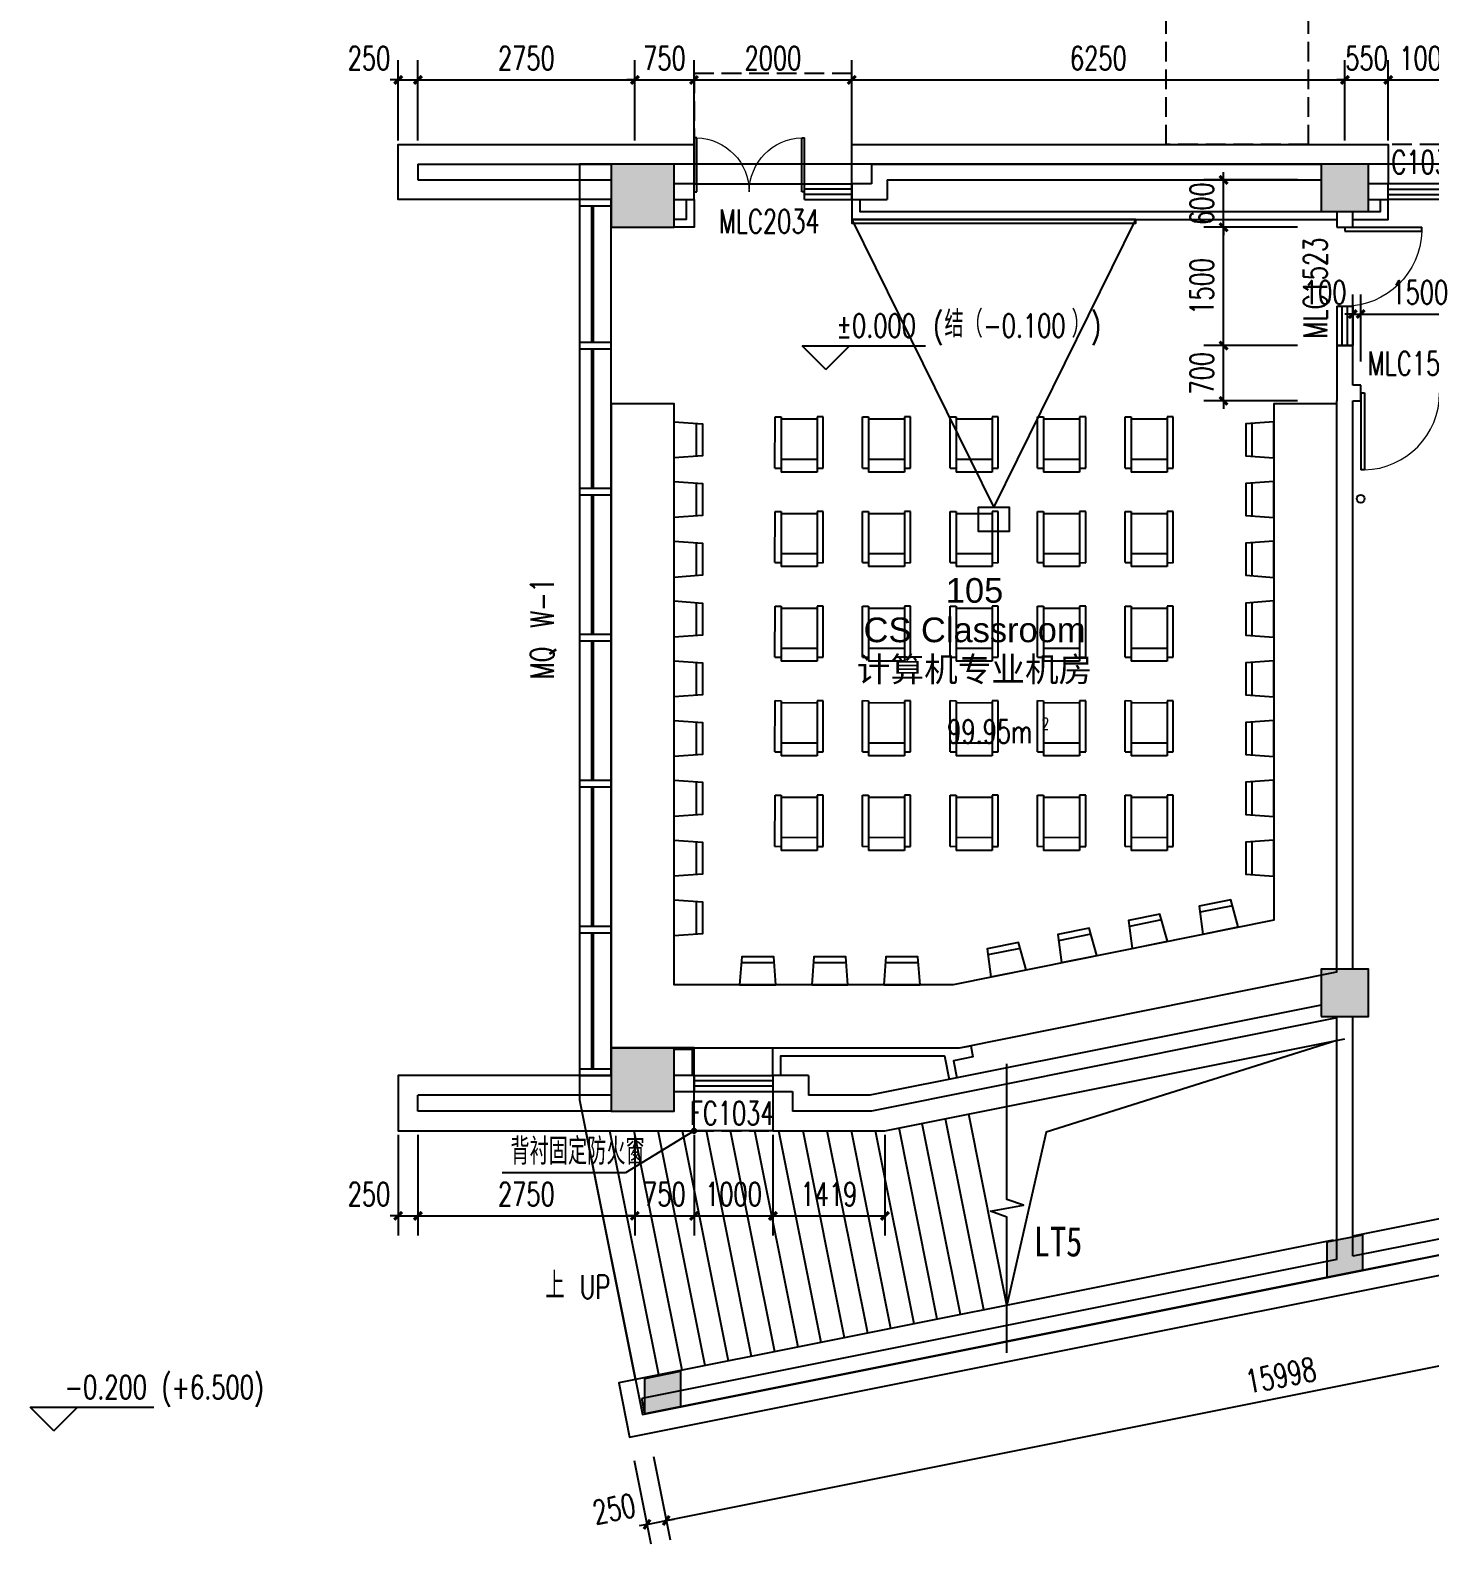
# Model space of a CAD drawing. Header units: inches. Extents: x -97096 to 280004, y -37912 to 97116.
# Drawn here: x -48164 to -30424, y -11482 to 7696 of the extents above; entities that cross this region are included whole.
import ezdxf
from ezdxf.enums import TextEntityAlignment as Align

# ---------------------------------------------------------------- set-up
doc = ezdxf.new("R2010")
doc.units = ezdxf.units.IN
doc.header["$LTSCALE"] = 1000
doc.header["$MEASUREMENT"] = 0
doc.linetypes.add('DASH', pattern=[0.35, 0.25, -0.1])
for name, color, linetype in [('3T_BAR', 7, 'Continuous'), ('A-DETL-NOTE', 1, 'Continuous'), ('an-furniture', 253, 'Continuous'), ('COLUMN', 2, 'Continuous'), ('CURTWALL', 4, 'Continuous'), ('DIM_ELEV', 3, 'Continuous'), ('DIM_LEAD', 3, 'Continuous'), ('DIM_SYMB', 3, 'Continuous'), ('DOOR_FIRE', 4, 'Continuous'), ('DOOR_FIRE_TEXT', 7, 'Continuous'), ('PUB_DIM', 3, 'Continuous'), ('PUB_HATCH', 253, 'Continuous'), ('PUB_TEXT', 7, 'Continuous'), ('S-XP-LG', 32, 'Continuous'), ('SEE', 5, 'Continuous'), ('SLAB', 60, 'Continuous'), ('SPACE', 7, 'Continuous'), ('STAIR', 3, 'Continuous'), ('SURFACE', 6, 'Continuous'), ('SURFACE-INT', 62, 'Continuous'), ('WALL', 2, 'Continuous'), ('WINDOW', 4, 'Continuous'), ('WINDOW_TEXT', 7, 'Continuous')]:
    doc.layers.add(name, color=color, linetype=linetype)
doc.styles.add('510p-01$0$Arial_2', font='arial.ttf', dxfattribs={"height": 6.392964})
doc.styles.add('_TCH_DIM', font='SIMPLEX', dxfattribs={"bigfont": 'GBCBIG'})
doc.styles.add('_TCH_DIM_T3', font='SIMPLEX', dxfattribs={"width": 0.705882, "bigfont": 'GBCBIG'})
doc.styles.add('_TCH_SPACE', font='SIMPLEX', dxfattribs={"bigfont": 'GBCBIG'})
doc.styles.add('_TCH_WINDOW', font='SIMPLEX', dxfattribs={"bigfont": 'GBCBIG'})
doc.styles.add('DIMHT', font='', dxfattribs={"width": 0.8})
doc.styles.get('DIMHT').set_extended_font_data('SimHei')
doc.dimstyles.new('_TCH_ARCH&&100', dxfattribs={"dimtxt": 297.5, "dimasz": 100, "dimexe": 250, "dimexo": 300, "dimgap": 126.25, "dimtad": 1, "dimdec": 0, "dimzin": 0, "dimdsep": 46, "dimtxsty": '_TCH_DIM_T3', "dimblk": 'ARCHTICK', "dimcen": 0.09, "dimclrt": 7, "dimazin": 2, "dimtfac": 1, "dimtdec": 0, "dimtix": 1, "dimtmove": 2, "dimatfit": 3, "dimfxl": 1, "dimtolj": 1, "dimtzin": 0, "dimarcsym": 0})

# ---------------------------------------------------------------- blocks, each defined once
blk = doc.blocks.new('510p-01$0$material tag')
blk = doc.blocks.new('A$C057A79BB')
at = {"layer": 'an-furniture'}
for p, q in [((-229, 664), (184, 859)), ((482, 228), (184, 859)), ((275, 846), (206, 813)), ((275, 846), (551, 260)), ((-208, 618), (-277, 586)), ((-277, 586), (0, 0)), ((69, 33), (-229, 664)), ((255, 710), (-159, 515)), ((472, 251), (58, 55)), ((551, 260), (482, 228)), ((0, 0), (69, 33))]:
    blk.add_line(p, q, dxfattribs=at)
blk = doc.blocks.new('A$C61651045')
at = {"layer": 'an-furniture'}
for points in [[(229, 0), (-229, 0), (-203, -356), (203, -356), (229, 0)], [(-209, -279), (209, -279)]]:
    blk.add_lwpolyline(points, dxfattribs=at)
blk = doc.blocks.new('_ArchTick')
at = {"color": 0, "linetype": 'ByBlock', "const_width": 0.4}
blk.add_lwpolyline([(-0.5, -0.5), (0.5, 0.5)], dxfattribs=at)
blk = doc.blocks.new('*D232')
at = {"layer": 'Defpoints', "color": 0, "transparency": 16777216}
for p in [(-33038, 5800), (-31800, 5800), (-31800, 5200)]:
    blk.add_point(p, dxfattribs=at)
at = {"layer": 'PUB_DIM', "color": 0, "lineweight": -2, "transparency": 16777216}
for p, q in [((-32100, 5800), (-33288, 5800)), ((-33038, 5800), (-33038, 5900)), ((-33038, 5200), (-33038, 5800)), ((-32100, 5200), (-33288, 5200)), ((-33038, 5200), (-33038, 5100))]:
    blk.add_line(p, q, dxfattribs=at)
at = {"layer": 'PUB_DIM', "color": 0, "lineweight": -2, "transparency": 16777216, "xscale": 100, "yscale": 100, "zscale": 100}
for p, rotation in [((-33038, 5800), 270), ((-33038, 5200), 90)]:
    blk.add_blockref('_ArchTick', p, dxfattribs=dict(at, rotation=rotation))
at = {"layer": 'PUB_DIM', "color": 7, "transparency": 16777216, "insert": (-33313, 5500), "char_height": 297.5, "attachment_point": 5, "rotation": 90, "style": '_TCH_DIM_T3'}
blk.add_mtext('\\A1;600', dxfattribs=at)
blk = doc.blocks.new('*D233')
at = {"layer": 'Defpoints', "color": 0, "transparency": 16777216}
for p in [(-33038, 5200), (-31800, 5200), (-31800, 3700)]:
    blk.add_point(p, dxfattribs=at)
at = {"layer": 'PUB_DIM', "color": 0, "lineweight": -2, "transparency": 16777216}
for p, q in [((-32100, 5200), (-33288, 5200)), ((-33038, 3700), (-33038, 5200)), ((-32100, 3700), (-33288, 3700))]:
    blk.add_line(p, q, dxfattribs=at)
at = {"layer": 'PUB_DIM', "color": 0, "lineweight": -2, "transparency": 16777216, "xscale": 100, "yscale": 100, "zscale": 100}
for p, rotation in [((-33038, 5200), 90), ((-33038, 3700), 270)]:
    blk.add_blockref('_ArchTick', p, dxfattribs=dict(at, rotation=rotation))
at = {"layer": 'PUB_DIM', "color": 7, "transparency": 16777216, "insert": (-33313, 4450), "char_height": 297.5, "attachment_point": 5, "rotation": 90, "style": '_TCH_DIM_T3'}
blk.add_mtext('\\A1;1500', dxfattribs=at)
blk = doc.blocks.new('*D234')
at = {"layer": 'Defpoints', "color": 0, "transparency": 16777216}
for p in [(-33038, 3700), (-31800, 3700), (-31800, 3000)]:
    blk.add_point(p, dxfattribs=at)
at = {"layer": 'PUB_DIM', "color": 0, "lineweight": -2, "transparency": 16777216}
for p, q in [((-32100, 3700), (-33288, 3700)), ((-33038, 3700), (-33038, 3800)), ((-33038, 3000), (-33038, 3700)), ((-32100, 3000), (-33288, 3000)), ((-33038, 3000), (-33038, 2900))]:
    blk.add_line(p, q, dxfattribs=at)
at = {"layer": 'PUB_DIM', "color": 0, "lineweight": -2, "transparency": 16777216, "xscale": 100, "yscale": 100, "zscale": 100}
for p, rotation in [((-33038, 3700), 270), ((-33038, 3000), 90)]:
    blk.add_blockref('_ArchTick', p, dxfattribs=dict(at, rotation=rotation))
at = {"layer": 'PUB_DIM', "color": 7, "transparency": 16777216, "insert": (-33313, 3350), "char_height": 297.5, "attachment_point": 5, "rotation": 90, "style": '_TCH_DIM_T3'}
blk.add_mtext('\\A1;700', dxfattribs=at)
blk = doc.blocks.new('*D246')
at = {"layer": 'Defpoints', "color": 0, "transparency": 16777216}
for p in [(-29800, 4100), (-31300, 3200), (-29800, 3200)]:
    blk.add_point(p, dxfattribs=at)
at = {"layer": 'PUB_DIM', "color": 0, "lineweight": -2, "transparency": 16777216}
for p, q in [((-31300, 3500), (-31300, 4350)), ((-29800, 3500), (-29800, 4350)), ((-31300, 4100), (-29800, 4100))]:
    blk.add_line(p, q, dxfattribs=at)
at = {"layer": 'PUB_DIM', "color": 0, "lineweight": -2, "transparency": 16777216, "xscale": 100, "yscale": 100, "zscale": 100, "rotation": 180}
blk.add_blockref('_ArchTick', (-31300, 4100), dxfattribs=at)
at = {"layer": 'PUB_DIM', "color": 0, "lineweight": -2, "transparency": 16777216, "xscale": 100, "yscale": 100, "zscale": 100}
blk.add_blockref('_ArchTick', (-29800, 4100), dxfattribs=at)
at = {"layer": 'PUB_DIM', "color": 7, "transparency": 16777216, "insert": (-30550, 4375), "char_height": 297.5, "attachment_point": 5, "style": '_TCH_DIM_T3'}
blk.add_mtext('\\A1;1500', dxfattribs=at)
blk = doc.blocks.new('*D247')
at = {"layer": 'Defpoints', "color": 0, "transparency": 16777216}
for p in [(-31300, 4100), (-31400, 3200), (-31300, 3200)]:
    blk.add_point(p, dxfattribs=at)
at = {"layer": 'PUB_DIM', "color": 0, "lineweight": -2, "transparency": 16777216}
for p, q in [((-31400, 3500), (-31400, 4350)), ((-31300, 3500), (-31300, 4350)), ((-31400, 4100), (-31500, 4100)), ((-31400, 4100), (-31300, 4100)), ((-31300, 4100), (-31200, 4100))]:
    blk.add_line(p, q, dxfattribs=at)
at = {"layer": 'PUB_DIM', "color": 0, "lineweight": -2, "transparency": 16777216, "xscale": 100, "yscale": 100, "zscale": 100}
blk.add_blockref('_ArchTick', (-31400, 4100), dxfattribs=at)
at = {"layer": 'PUB_DIM', "color": 0, "lineweight": -2, "transparency": 16777216, "xscale": 100, "yscale": 100, "zscale": 100, "rotation": 180}
blk.add_blockref('_ArchTick', (-31300, 4100), dxfattribs=at)
at = {"layer": 'PUB_DIM', "color": 7, "transparency": 16777216, "insert": (-31750, 4375), "char_height": 297.5, "attachment_point": 5, "style": '_TCH_DIM_T3'}
blk.add_mtext('\\A1;100', dxfattribs=at)
blk = doc.blocks.new('*D352')
at = {"layer": 'Defpoints', "color": 0, "transparency": 16777216}
for p in [(-40568, -10133), (-40322, -10084), (-40102, -11188)]:
    blk.add_point(p, dxfattribs=at)
at = {"layer": 'PUB_DIM', "color": 0, "lineweight": -2, "transparency": 16777216}
for p, q in [((-40509, -10427), (-40298, -11482)), ((-40264, -10378), (-40053, -11433)), ((-40347, -11237), (-40445, -11257)), ((-40347, -11237), (-40102, -11188)), ((-40102, -11188), (-40003, -11169))]:
    blk.add_line(p, q, dxfattribs=at)
at = {"layer": 'PUB_DIM', "color": 0, "lineweight": -2, "transparency": 16777216, "xscale": 100, "yscale": 100, "zscale": 100}
for p, rotation in [((-40102, -11188), 191.3147364447244), ((-40347, -11237), 11.31473644472434)]:
    blk.add_blockref('_ArchTick', p, dxfattribs=dict(at, rotation=rotation))
at = {"layer": 'PUB_DIM', "color": 7, "transparency": 16777216, "insert": (-40763, -11040), "char_height": 297.5, "attachment_point": 5, "rotation": 11.3147, "style": '_TCH_DIM_T3'}
blk.add_mtext('\\A1;250', dxfattribs=at)
blk = doc.blocks.new('*D353')
at = {"layer": 'Defpoints', "color": 0, "transparency": 16777216}
for p in [(-24635, -6945), (-24415, -8049), (-40322, -10084)]:
    blk.add_point(p, dxfattribs=at)
at = {"layer": 'PUB_DIM', "color": 0, "lineweight": -2, "transparency": 16777216}
for p, q in [((-24577, -7240), (-24365, -8295)), ((-40102, -11188), (-24415, -8049)), ((-40264, -10378), (-40053, -11433))]:
    blk.add_line(p, q, dxfattribs=at)
at = {"layer": 'PUB_DIM', "color": 0, "lineweight": -2, "transparency": 16777216, "xscale": 100, "yscale": 100, "zscale": 100}
for p, rotation in [((-24415, -8049), 11.31473644472429), ((-40102, -11188), 191.3147364447243)]:
    blk.add_blockref('_ArchTick', p, dxfattribs=dict(at, rotation=rotation))
at = {"layer": 'PUB_DIM', "color": 7, "transparency": 16777216, "insert": (-32312, -9349), "char_height": 297.5, "attachment_point": 5, "rotation": 11.3147, "style": '_TCH_DIM_T3'}
blk.add_mtext('\\A1;15998', dxfattribs=at)
blk = doc.blocks.new('*D355')
at = {"layer": 'Defpoints', "color": 0, "transparency": 16777216}
for p in [(-43500, -6000), (-43250, -6000), (-43250, -7328)]:
    blk.add_point(p, dxfattribs=at)
at = {"layer": 'PUB_DIM', "color": 0, "lineweight": -2, "transparency": 16777216}
for p, q in [((-43500, -6300), (-43500, -7578)), ((-43250, -6300), (-43250, -7578)), ((-43500, -7328), (-43600, -7328)), ((-43500, -7328), (-43250, -7328)), ((-43250, -7328), (-43150, -7328))]:
    blk.add_line(p, q, dxfattribs=at)
at = {"layer": 'PUB_DIM', "color": 0, "lineweight": -2, "transparency": 16777216, "xscale": 100, "yscale": 100, "zscale": 100}
blk.add_blockref('_ArchTick', (-43500, -7328), dxfattribs=at)
at = {"layer": 'PUB_DIM', "color": 0, "lineweight": -2, "transparency": 16777216, "xscale": 100, "yscale": 100, "zscale": 100, "rotation": 180}
blk.add_blockref('_ArchTick', (-43250, -7328), dxfattribs=at)
at = {"layer": 'PUB_DIM', "color": 7, "transparency": 16777216, "insert": (-43870, -7053), "char_height": 297.5, "attachment_point": 5, "style": '_TCH_DIM_T3'}
blk.add_mtext('\\A1;250', dxfattribs=at)
blk = doc.blocks.new('*D356')
at = {"layer": 'Defpoints', "color": 0, "transparency": 16777216}
for p in [(-43250, -6000), (-40500, -6000), (-40500, -7328)]:
    blk.add_point(p, dxfattribs=at)
at = {"layer": 'PUB_DIM', "color": 0, "lineweight": -2, "transparency": 16777216}
for p, q in [((-43250, -6300), (-43250, -7578)), ((-40500, -6300), (-40500, -7578)), ((-43250, -7328), (-40500, -7328))]:
    blk.add_line(p, q, dxfattribs=at)
at = {"layer": 'PUB_DIM', "color": 0, "lineweight": -2, "transparency": 16777216, "xscale": 100, "yscale": 100, "zscale": 100, "rotation": 180}
blk.add_blockref('_ArchTick', (-43250, -7328), dxfattribs=at)
at = {"layer": 'PUB_DIM', "color": 0, "lineweight": -2, "transparency": 16777216, "xscale": 100, "yscale": 100, "zscale": 100}
blk.add_blockref('_ArchTick', (-40500, -7328), dxfattribs=at)
at = {"layer": 'PUB_DIM', "color": 7, "transparency": 16777216, "insert": (-41875, -7053), "char_height": 297.5, "attachment_point": 5, "style": '_TCH_DIM_T3'}
blk.add_mtext('\\A1;2750', dxfattribs=at)
blk = doc.blocks.new('*D357')
at = {"layer": 'Defpoints', "color": 0, "transparency": 16777216}
for p in [(-40500, -6000), (-39750, -6000), (-39750, -7328)]:
    blk.add_point(p, dxfattribs=at)
at = {"layer": 'PUB_DIM', "color": 0, "lineweight": -2, "transparency": 16777216}
for p, q in [((-40500, -6300), (-40500, -7578)), ((-39750, -6300), (-39750, -7578)), ((-40500, -7328), (-40600, -7328)), ((-40500, -7328), (-39750, -7328)), ((-39750, -7328), (-39650, -7328))]:
    blk.add_line(p, q, dxfattribs=at)
at = {"layer": 'PUB_DIM', "color": 0, "lineweight": -2, "transparency": 16777216, "xscale": 100, "yscale": 100, "zscale": 100}
blk.add_blockref('_ArchTick', (-40500, -7328), dxfattribs=at)
at = {"layer": 'PUB_DIM', "color": 0, "lineweight": -2, "transparency": 16777216, "xscale": 100, "yscale": 100, "zscale": 100, "rotation": 180}
blk.add_blockref('_ArchTick', (-39750, -7328), dxfattribs=at)
at = {"layer": 'PUB_DIM', "color": 7, "transparency": 16777216, "insert": (-40125, -7053), "char_height": 297.5, "attachment_point": 5, "style": '_TCH_DIM_T3'}
blk.add_mtext('\\A1;750', dxfattribs=at)
blk = doc.blocks.new('*D358')
at = {"layer": 'Defpoints', "color": 0, "transparency": 16777216}
for p in [(-39750, -6000), (-38750, -6000), (-38750, -7328)]:
    blk.add_point(p, dxfattribs=at)
at = {"layer": 'PUB_DIM', "color": 0, "lineweight": -2, "transparency": 16777216}
for p, q in [((-39750, -6300), (-39750, -7578)), ((-38750, -6300), (-38750, -7578)), ((-39750, -7328), (-38750, -7328))]:
    blk.add_line(p, q, dxfattribs=at)
at = {"layer": 'PUB_DIM', "color": 0, "lineweight": -2, "transparency": 16777216, "xscale": 100, "yscale": 100, "zscale": 100, "rotation": 180}
blk.add_blockref('_ArchTick', (-39750, -7328), dxfattribs=at)
at = {"layer": 'PUB_DIM', "color": 0, "lineweight": -2, "transparency": 16777216, "xscale": 100, "yscale": 100, "zscale": 100}
blk.add_blockref('_ArchTick', (-38750, -7328), dxfattribs=at)
at = {"layer": 'PUB_DIM', "color": 7, "transparency": 16777216, "insert": (-39250, -7053), "char_height": 297.5, "attachment_point": 5, "style": '_TCH_DIM_T3'}
blk.add_mtext('\\A1;1000', dxfattribs=at)
blk = doc.blocks.new('*D359')
at = {"layer": 'Defpoints', "color": 0, "transparency": 16777216}
for p in [(-38750, -6000), (-37331, -6000), (-37331, -7328)]:
    blk.add_point(p, dxfattribs=at)
at = {"layer": 'PUB_DIM', "color": 0, "lineweight": -2, "transparency": 16777216}
for p, q in [((-38750, -6300), (-38750, -7578)), ((-37331, -6300), (-37331, -7578)), ((-38750, -7328), (-37331, -7328))]:
    blk.add_line(p, q, dxfattribs=at)
at = {"layer": 'PUB_DIM', "color": 0, "lineweight": -2, "transparency": 16777216, "xscale": 100, "yscale": 100, "zscale": 100, "rotation": 180}
blk.add_blockref('_ArchTick', (-38750, -7328), dxfattribs=at)
at = {"layer": 'PUB_DIM', "color": 0, "lineweight": -2, "transparency": 16777216, "xscale": 100, "yscale": 100, "zscale": 100}
blk.add_blockref('_ArchTick', (-37331, -7328), dxfattribs=at)
at = {"layer": 'PUB_DIM', "color": 7, "transparency": 16777216, "insert": (-38041, -7053), "char_height": 297.5, "attachment_point": 5, "style": '_TCH_DIM_T3'}
blk.add_mtext('\\A1;1419', dxfattribs=at)
blk = doc.blocks.new('*D364')
at = {"layer": 'Defpoints', "color": 0, "transparency": 16777216}
for p in [(-29950, 7067), (-30950, 6000), (-29950, 6000)]:
    blk.add_point(p, dxfattribs=at)
at = {"layer": 'PUB_DIM', "color": 0, "lineweight": -2, "transparency": 16777216}
for p, q in [((-30950, 6300), (-30950, 7317)), ((-29950, 6300), (-29950, 7317)), ((-30950, 7067), (-29950, 7067))]:
    blk.add_line(p, q, dxfattribs=at)
at = {"layer": 'PUB_DIM', "color": 0, "lineweight": -2, "transparency": 16777216, "xscale": 100, "yscale": 100, "zscale": 100, "rotation": 180}
blk.add_blockref('_ArchTick', (-30950, 7067), dxfattribs=at)
at = {"layer": 'PUB_DIM', "color": 0, "lineweight": -2, "transparency": 16777216, "xscale": 100, "yscale": 100, "zscale": 100}
blk.add_blockref('_ArchTick', (-29950, 7067), dxfattribs=at)
at = {"layer": 'PUB_DIM', "color": 7, "transparency": 16777216, "insert": (-30450, 7342), "char_height": 297.5, "attachment_point": 5, "style": '_TCH_DIM_T3'}
blk.add_mtext('\\A1;1000', dxfattribs=at)
blk = doc.blocks.new('*D365')
at = {"layer": 'Defpoints', "color": 0, "transparency": 16777216}
for p in [(-30950, 7067), (-31500, 6000), (-30950, 6000)]:
    blk.add_point(p, dxfattribs=at)
at = {"layer": 'PUB_DIM', "color": 0, "lineweight": -2, "transparency": 16777216}
for p, q in [((-31500, 6300), (-31500, 7317)), ((-30950, 6300), (-30950, 7317)), ((-31500, 7067), (-31600, 7067)), ((-31500, 7067), (-30950, 7067)), ((-30950, 7067), (-30850, 7067))]:
    blk.add_line(p, q, dxfattribs=at)
at = {"layer": 'PUB_DIM', "color": 0, "lineweight": -2, "transparency": 16777216, "xscale": 100, "yscale": 100, "zscale": 100}
blk.add_blockref('_ArchTick', (-31500, 7067), dxfattribs=at)
at = {"layer": 'PUB_DIM', "color": 0, "lineweight": -2, "transparency": 16777216, "xscale": 100, "yscale": 100, "zscale": 100, "rotation": 180}
blk.add_blockref('_ArchTick', (-30950, 7067), dxfattribs=at)
at = {"layer": 'PUB_DIM', "color": 7, "transparency": 16777216, "insert": (-31225, 7342), "char_height": 297.5, "attachment_point": 5, "style": '_TCH_DIM_T3'}
blk.add_mtext('\\A1;550', dxfattribs=at)
blk = doc.blocks.new('*D366')
at = {"layer": 'Defpoints', "color": 0, "transparency": 16777216}
for p in [(-31500, 7067), (-37750, 6000), (-31500, 6000)]:
    blk.add_point(p, dxfattribs=at)
at = {"layer": 'PUB_DIM', "color": 0, "lineweight": -2, "transparency": 16777216}
for p, q in [((-37750, 6300), (-37750, 7317)), ((-31500, 6300), (-31500, 7317)), ((-37750, 7067), (-31500, 7067))]:
    blk.add_line(p, q, dxfattribs=at)
at = {"layer": 'PUB_DIM', "color": 0, "lineweight": -2, "transparency": 16777216, "xscale": 100, "yscale": 100, "zscale": 100, "rotation": 180}
blk.add_blockref('_ArchTick', (-37750, 7067), dxfattribs=at)
at = {"layer": 'PUB_DIM', "color": 0, "lineweight": -2, "transparency": 16777216, "xscale": 100, "yscale": 100, "zscale": 100}
blk.add_blockref('_ArchTick', (-31500, 7067), dxfattribs=at)
at = {"layer": 'PUB_DIM', "color": 7, "transparency": 16777216, "insert": (-34625, 7342), "char_height": 297.5, "attachment_point": 5, "style": '_TCH_DIM_T3'}
blk.add_mtext('\\A1;6250', dxfattribs=at)
blk = doc.blocks.new('*D367')
at = {"layer": 'Defpoints', "color": 0, "transparency": 16777216}
for p in [(-37750, 7067), (-39750, 6000), (-37750, 6000)]:
    blk.add_point(p, dxfattribs=at)
at = {"layer": 'PUB_DIM', "color": 0, "lineweight": -2, "transparency": 16777216}
for p, q in [((-39750, 6300), (-39750, 7317)), ((-37750, 6300), (-37750, 7317)), ((-39750, 7067), (-37750, 7067))]:
    blk.add_line(p, q, dxfattribs=at)
at = {"layer": 'PUB_DIM', "color": 0, "lineweight": -2, "transparency": 16777216, "xscale": 100, "yscale": 100, "zscale": 100, "rotation": 180}
blk.add_blockref('_ArchTick', (-39750, 7067), dxfattribs=at)
at = {"layer": 'PUB_DIM', "color": 0, "lineweight": -2, "transparency": 16777216, "xscale": 100, "yscale": 100, "zscale": 100}
blk.add_blockref('_ArchTick', (-37750, 7067), dxfattribs=at)
at = {"layer": 'PUB_DIM', "color": 7, "transparency": 16777216, "insert": (-38750, 7342), "char_height": 297.5, "attachment_point": 5, "style": '_TCH_DIM_T3'}
blk.add_mtext('\\A1;2000', dxfattribs=at)
blk = doc.blocks.new('*D368')
at = {"layer": 'Defpoints', "color": 0, "transparency": 16777216}
for p in [(-39750, 7067), (-40500, 6000), (-39750, 6000)]:
    blk.add_point(p, dxfattribs=at)
at = {"layer": 'PUB_DIM', "color": 0, "lineweight": -2, "transparency": 16777216}
for p, q in [((-40500, 6300), (-40500, 7317)), ((-39750, 6300), (-39750, 7317)), ((-40500, 7067), (-40600, 7067)), ((-40500, 7067), (-39750, 7067)), ((-39750, 7067), (-39650, 7067))]:
    blk.add_line(p, q, dxfattribs=at)
at = {"layer": 'PUB_DIM', "color": 0, "lineweight": -2, "transparency": 16777216, "xscale": 100, "yscale": 100, "zscale": 100}
blk.add_blockref('_ArchTick', (-40500, 7067), dxfattribs=at)
at = {"layer": 'PUB_DIM', "color": 0, "lineweight": -2, "transparency": 16777216, "xscale": 100, "yscale": 100, "zscale": 100, "rotation": 180}
blk.add_blockref('_ArchTick', (-39750, 7067), dxfattribs=at)
at = {"layer": 'PUB_DIM', "color": 7, "transparency": 16777216, "insert": (-40125, 7342), "char_height": 297.5, "attachment_point": 5, "style": '_TCH_DIM_T3'}
blk.add_mtext('\\A1;750', dxfattribs=at)
blk = doc.blocks.new('*D369')
at = {"layer": 'Defpoints', "color": 0, "transparency": 16777216}
for p in [(-40500, 7067), (-43250, 6000), (-40500, 6000)]:
    blk.add_point(p, dxfattribs=at)
at = {"layer": 'PUB_DIM', "color": 0, "lineweight": -2, "transparency": 16777216}
for p, q in [((-43250, 6300), (-43250, 7317)), ((-40500, 6300), (-40500, 7317)), ((-43250, 7067), (-40500, 7067))]:
    blk.add_line(p, q, dxfattribs=at)
at = {"layer": 'PUB_DIM', "color": 0, "lineweight": -2, "transparency": 16777216, "xscale": 100, "yscale": 100, "zscale": 100, "rotation": 180}
blk.add_blockref('_ArchTick', (-43250, 7067), dxfattribs=at)
at = {"layer": 'PUB_DIM', "color": 0, "lineweight": -2, "transparency": 16777216, "xscale": 100, "yscale": 100, "zscale": 100}
blk.add_blockref('_ArchTick', (-40500, 7067), dxfattribs=at)
at = {"layer": 'PUB_DIM', "color": 7, "transparency": 16777216, "insert": (-41875, 7342), "char_height": 297.5, "attachment_point": 5, "style": '_TCH_DIM_T3'}
blk.add_mtext('\\A1;2750', dxfattribs=at)
blk = doc.blocks.new('*D370')
at = {"layer": 'Defpoints', "color": 0, "transparency": 16777216}
for p in [(-43250, 7067), (-43500, 6000), (-43250, 6000)]:
    blk.add_point(p, dxfattribs=at)
at = {"layer": 'PUB_DIM', "color": 0, "lineweight": -2, "transparency": 16777216}
for p, q in [((-43500, 6300), (-43500, 7317)), ((-43250, 6300), (-43250, 7317)), ((-43500, 7067), (-43600, 7067)), ((-43500, 7067), (-43250, 7067)), ((-43250, 7067), (-43150, 7067))]:
    blk.add_line(p, q, dxfattribs=at)
at = {"layer": 'PUB_DIM', "color": 0, "lineweight": -2, "transparency": 16777216, "xscale": 100, "yscale": 100, "zscale": 100}
blk.add_blockref('_ArchTick', (-43500, 7067), dxfattribs=at)
at = {"layer": 'PUB_DIM', "color": 0, "lineweight": -2, "transparency": 16777216, "xscale": 100, "yscale": 100, "zscale": 100, "rotation": 180}
blk.add_blockref('_ArchTick', (-43250, 7067), dxfattribs=at)
at = {"layer": 'PUB_DIM', "color": 7, "transparency": 16777216, "insert": (-43870, 7342), "char_height": 297.5, "attachment_point": 5, "style": '_TCH_DIM_T3'}
blk.add_mtext('\\A1;250', dxfattribs=at)
blk = doc.blocks.new('_FZH')
blk.add_lwpolyline([(-0.5, -0.5), (0.5, -0.5), (0.5, 0.5), (-0.5, 0.5)], close=True)
at = {"layer": 'PUB_HATCH'}
blk.add_solid([(-0.5, -0.5), (0.5, -0.5), (-0.5, 0.5), (0.5, 0.5)], dxfattribs=at)
blk = doc.blocks.new('$TCHSYS$WIN2D')
for p, q in [((-0.5, 0.5), (0.5, 0.5)), ((-0.5, 0.5), (-0.5, -0.5)), ((0.5, 0.5), (0.5, -0.5)), ((0.5, 0.167), (-0.5, 0.167)), ((0.5, -0.167), (-0.5, -0.167)), ((-0.5, -0.5), (0.5, -0.5))]:
    blk.add_line(p, q)
blk = doc.blocks.new('$DorLib2D$00000002')
for p, q in [((-0.5, 0), (-0.5, 0.4875)), ((-0.475, 0.4875), (-0.5, 0.4875)), ((-0.475, 0), (-0.475, 0.4875)), ((0.475, 0), (0.475, 0.4875)), ((0.475, 0.4875), (0.5, 0.4875)), ((0.5, 0), (0.5, 0.4875)), ((-0.5, 0), (-0.475, 0)), ((0.5, 0), (0.475, 0))]:
    blk.add_line(p, q)
at = {"lineweight": 13}
for centre, start, end in [((-0.4875, 0), 0, 88.53072), ((0.4875, 0), 91.46928, 180)]:
    blk.add_arc(centre, 0.4875, start, end, dxfattribs=at)
blk = doc.blocks.new('$DorLib2D$00000001')
for p, q in [((0.45, 0.975), (0.5, 0.975)), ((0.45, 0), (0.45, 0.975)), ((0.5, 0), (0.5, 0.975)), ((0.5, 0), (0.45, 0))]:
    blk.add_line(p, q)
at = {"lineweight": 13}
blk.add_arc((0.475, 0), 0.975, 91.4693, 180, dxfattribs=at)

msp = doc.modelspace()

# ---------------------------------------------------------------- hatches: boundary and pattern name
at = {"layer": 'PUB_HATCH'}
for points in [[(-31275, -7568.4), (-31275, -8018.1), (-31725, -8108.4), (-31725, -7658.4)], [(-39921.8, -9297.7), (-39921.8, -9747.4), (-40371.8, -9837.7), (-40371.8, -9387.7)]]:
    msp.add_hatch(color=256, dxfattribs=at).paths.add_polyline_path(points)

# ---------------------------------------------------------------- linework, layer by layer
at = {"layer": '3T_BAR'}
for p, q in [((-41200, 5550), (-41200, 5470)), ((-40800, 5550), (-41200, 5550)), ((-41200, 5470), (-40800, 5470)), ((-40800, 5470), (-40800, 5550)), ((-41200, 3740), (-41200, 3660)), ((-40800, 3740), (-41200, 3740)), ((-41200, 3660), (-40800, 3660)), ((-40800, 3660), (-40800, 3740)), ((-41200, 1890), (-41200, 1810)), ((-40800, 1890), (-41200, 1890)), ((-41200, 1810), (-40800, 1810)), ((-40800, 1810), (-40800, 1890)), ((-41200, 40), (-41200, -40)), ((-40800, 40), (-41200, 40)), ((-40800, -40), (-40800, 40)), ((-41200, -40), (-40800, -40)), ((-41200, -1810), (-41200, -1890)), ((-40800, -1810), (-41200, -1810)), ((-41200, -1890), (-40800, -1890)), ((-40800, -1890), (-40800, -1810)), ((-41200, -3660), (-41200, -3740)), ((-40800, -3660), (-41200, -3660)), ((-41200, -3740), (-40800, -3740)), ((-40800, -3740), (-40800, -3660)), ((-41200, -5470), (-41200, -5550)), ((-40800, -5470), (-41200, -5470)), ((-41200, -5550), (-40800, -5550)), ((-40800, -5550), (-40800, -5470))]:
    msp.add_line(p, q, dxfattribs=at)
at = {"layer": 'an-furniture'}
for points in [[(-34150, 5300), (-37750, 5300), (-35950, 1647), (-36150, 1647), (-36150, 1347), (-35750, 1347), (-35750, 1647), (-35950, 1647), (-34150, 5300)], [(-34150, 5300), (-37750, 5300), (-37750, 5250), (-34150, 5250)], [(-31600, 2963.6), (-32400, 2963.6), (-32400, -3581.1), (-36463.7, -4400), (-40000, -4400), (-40000, 2963.6), (-40800, 2963.6), (-40800, -5200), (-36383.9, -5200), (-31600, -4235.9)]]:
    msp.add_lwpolyline(points, close=True, dxfattribs=at)
at = {"layer": 'COLUMN'}
for points in [[(-31275, -7568.4), (-31275, -8018.1), (-31725, -8108.4), (-31725, -7658.4)], [(-39921.8, -9297.7), (-39921.8, -9747.4), (-40371.8, -9837.7), (-40371.8, -9387.7)]]:
    msp.add_lwpolyline(points, close=True, dxfattribs=at)
at = {"layer": 'CURTWALL'}
for p, q in [((-41050, 5470), (-41050, 3740)), ((-41030, 5470), (-41030, 3740)), ((-41050, 3660), (-41050, 1890)), ((-41030, 3660), (-41030, 1890)), ((-41050, 1810), (-41050, 40)), ((-41030, 1810), (-41030, 40)), ((-41050, -40), (-41050, -1810)), ((-41030, -40), (-41030, -1810)), ((-41050, -1890), (-41050, -3660)), ((-41030, -1890), (-41030, -3660)), ((-41050, -3740), (-41050, -5470)), ((-41030, -3740), (-41030, -5470))]:
    msp.add_line(p, q, dxfattribs=at)
msp.add_lwpolyline([(-40800, -5470), (-40800, 5470)], dxfattribs=at)
at = {"layer": 'DIM_ELEV'}
for p, q in [((-38081.1, 3399.6), (-38381.1, 3699.6)), ((-38381.1, 3699.6), (-36816.1, 3699.6)), ((-38081.1, 3399.6), (-37781.1, 3699.6)), ((-47863.8, -10052.9), (-48163.8, -9752.9)), ((-48163.8, -9752.9), (-46598.8, -9752.9)), ((-47863.8, -10052.9), (-47563.8, -9752.9))]:
    msp.add_line(p, q, dxfattribs=at)
at = {"layer": 'DIM_LEAD'}
for p, q in [((-39750, -6250), (-40618.4, -6783.1)), ((-40618.4, -6783.1), (-42182.2, -6783.1))]:
    msp.add_line(p, q, dxfattribs=at)
at = {"layer": 'DIM_LEAD', "const_width": 40}
msp.add_lwpolyline([(-39733, -6239.5, 1), (-39767, -6260.5, 1)], format="xyb", close=True, dxfattribs=at)
at = {"layer": 'DIM_SYMB'}
for points in [[(-31500, 7397.7, 0, 0, 0), (-31500, 8640, 80, 0, 0), (-31500, 8940, 0, 0, 0)], [(-40734.8, -8182.4, 0, 0, 0), (-35733.9, -7182.2, 80, 0, 0), (-35439.7, -7123.4, 0, 0, 0)]]:
    msp.add_lwpolyline(points, format="xyseb", dxfattribs=at)
for points in [[(-31600, -5103.8), (-35285.9, -6267.6), (-35784, -8461.3)], [(-35784, -9061.3), (-35784, -7343.1), (-35994, -7266.7), (-35574, -7192.6), (-35784, -7118.1), (-35784, -5400)]]:
    msp.add_lwpolyline(points, dxfattribs=at)
at = {"layer": 'S-XP-LG'}
msp.add_circle((-31300, 1760, -1000), 50, dxfattribs=at)
at = {"layer": 'SEE', "linetype": 'DASH'}
for p, q in [((-29950, 6250), (-30950, 6250)), ((-39750, -6250), (-38750, -6249.9))]:
    msp.add_line(p, q, dxfattribs=at)
msp.add_lwpolyline([(-33763.6, 11750), (-31963.6, 11750), (-31963.6, 6250), (-33763.6, 6250)], close=True, dxfattribs=at)
msp.add_lwpolyline([(-37750, 6250), (-37750, 7150), (-39750, 7150), (-39750, 6250)], dxfattribs=at)
at = {"layer": 'SLAB'}
msp.add_lwpolyline([(-16750, 30000), (-16750, 24000), (-47200, 24000), (-47200, 12000), (-16750, 12000.1), (-16750, 6000), (-41200, 6000), (-41200, -5856.5), (-40402.5, -9843.9), (-21183.1, -6000), (-9380, -6000), (-9380, 40), (-7030.7, 40), (-6722.7, -1500), (6722.7, -1500)], dxfattribs=at)
at = {"layer": 'STAIR'}
for p, q in [((-36078.2, -8520.1), (-36562.9, -6096.3)), ((-35784, -8461.3), (-36268.7, -6037.5)), ((-40490.8, -9402.6), (-41121.3, -6250)), ((-40196.6, -9343.8), (-40815.4, -6250)), ((-39902.4, -9284.9), (-40509.4, -6250)), ((-39608.2, -9226.1), (-40203.5, -6250)), ((-39314.1, -9167.3), (-39897.5, -6250)), ((-39019.9, -9108.4), (-39591.6, -6250)), ((-38725.7, -9049.6), (-39285.7, -6250)), ((-38431.6, -8990.8), (-38979.7, -6249.9)), ((-38137.4, -8931.9), (-38673.8, -6250)), ((-37843.2, -8873.1), (-38367.8, -6250)), ((-37549, -8814.3), (-38061.9, -6250)), ((-37254.9, -8755.4), (-37755.9, -6250)), ((-36960.7, -8696.6), (-37450, -6250)), ((-36666.5, -8637.8), (-37151.3, -6214)), ((-36372.3, -8578.9), (-36857.1, -6155.2))]:
    msp.add_line(p, q, dxfattribs=at)
at = {"layer": 'SURFACE'}
for points in [[(-40800, 5550), (-43500, 5550), (-43500, 6250), (-39750, 6250), (-39750, 5750)], [(-37750, 5750), (-37750, 6250), (-30950, 6250), (-30950, 5750)], [(-38750, -5749.9), (-38750, -6249.9), (-37331.2, -6250), (-31500, -5083.8)], [(-40800, -5550), (-43500, -5550), (-43500, -6250), (-39750, -6250), (-39750, -5750)], [(-31649, -7634.3), (-40705.2, -9445.5), (-40567.9, -10131.9), (-24635.5, -6945.4), (-24733.5, -6455.1)]]:
    msp.add_lwpolyline(points, dxfattribs=at)
at = {"layer": 'SURFACE-INT'}
for points in [[(-39750, 5550), (-39750, 5200), (-40000, 5200)], [(-39850, 5550), (-39850, 5300), (-40000, 5300)], [(-37750, 5550), (-37750, 5300), (-31600, 5300)], [(-37650, 5550), (-37650, 5400), (-31600, 5400)], [(-31400, 5300), (-30950, 5300), (-30950, 5550)], [(-31400, 5400), (-31050, 5400), (-31050, 5550)], [(-38750, -5550), (-38750, -5200), (-36383.9, -5200), (-36243.5, -5171.7), (-36215.3, -5313), (-36460.4, -5362), (-36416.9, -5579.4)], [(-39750, -5550), (-39750, -5200), (-40000, -5200)], [(-39770, -5550), (-39770, -5220), (-40000, -5220)], [(-38650, -5550), (-38650, -5300), (-36574.8, -5300), (-36515, -5599)], [(-38750, -6249.9), (-39750, -6250)], [(-25214, -6347.3), (-31400, -7584.5)]]:
    msp.add_lwpolyline(points, dxfattribs=at)
at = {"layer": 'WALL'}
for p, q in [((-43250, 6000), (-40800, 6000)), ((-43250, 6000), (-43250, 5800)), ((-37500, 6000), (-37500, 5750)), ((-37500, 6000), (-31800, 6000)), ((-43250, 5800), (-40800, 5800)), ((-37300, 5800), (-37300, 5550)), ((-37300, 5800), (-31800, 5800)), ((-39750, 5750), (-40000, 5750)), ((-39750, 5550), (-39750, 5750)), ((-37500, 5750), (-37750, 5750)), ((-37750, 5750), (-37750, 5550)), ((-30950, 5750), (-31200, 5750)), ((-30950, 5550), (-30950, 5750)), ((-40000, 5550), (-39750, 5550)), ((-37750, 5550), (-37300, 5550)), ((-31600, 5400), (-31600, 5200)), ((-31400, 5200), (-31400, 5400)), ((-31200, 5550), (-30950, 5550)), ((-31600, 5200), (-31400, 5200)), ((-31400, 3700), (-31600, 3700)), ((-31600, 3700), (-31600, 3000)), ((-31400, 3200), (-31400, 3700)), ((-31300, 3200), (-31400, 3200)), ((-31300, 3000), (-31300, 3200)), ((-31600, -4200), (-31600, 3000)), ((-31400, 3000), (-31300, 3000)), ((-31400, -4200), (-31400, 3000)), ((-31800, -4656), (-37519.8, -5800)), ((-31600, -4820), (-37500, -6000)), ((-31600, -7879.4), (-31600, -4820)), ((-31400, -7839.4), (-31400, -4800)), ((-39750, -5550), (-40000, -5550)), ((-39750, -5750), (-39750, -5550)), ((-38300, -5550), (-38750, -5550)), ((-38750, -5550), (-38750, -5750)), ((-38300, -5550), (-38300, -5800)), ((-40000, -5750), (-39750, -5750)), ((-38750, -5750), (-38500, -5750)), ((-38500, -5750), (-38500, -6000)), ((-40800, -5800), (-43250, -5800)), ((-43250, -6000), (-43250, -5800)), ((-37519.8, -5800), (-38300, -5800)), ((-40800, -6000), (-43250, -6000)), ((-37500, -6000), (-38500, -6000)), ((-25165, -6592.4), (-31400, -7839.4)), ((-24929.6, -6749.3), (-31460.8, -8055.5)), ((-31600, -7879.4), (-40411, -9641.6)), ((-31460.8, -8055.5), (-40371.8, -9837.7)), ((-40371.8, -9837.7), (-40411, -9641.6))]:
    msp.add_line(p, q, dxfattribs=at)
at = {"layer": 'WINDOW'}
msp.add_line((-39750, 5750), (-38350, 5750), dxfattribs=at)

# ---------------------------------------------------------------- block references
at = {"layer": 'A-DETL-NOTE'}
ref = msp.add_blockref('510p-01$0$material tag', (-216573.9, -75233.9), dxfattribs=dict(at, xscale=3.125, yscale=3.125, zscale=3.125))
ref.add_attrib('ROOM_TAG', '105', dxfattribs={"layer": '0', "height": 312.5, "style": '510p-01$0$Arial_2'}).set_placement((-36194.2, 598.3), align=Align.MIDDLE_CENTER)
ref.add_attrib('NAME_ENG', 'CS Classroom', dxfattribs={"layer": '0', "height": 312.5, "style": '510p-01$0$Arial_2'}).set_placement((-36194.2, 98.3), align=Align.MIDDLE_CENTER)
ref.add_attrib('NAME_CN', '计算机专业机房', dxfattribs={"layer": '0', "height": 312.5, "style": '510p-01$0$Arial_2'}).set_placement((-36194.2, -401.7), align=Align.MIDDLE_CENTER)
at = {"layer": 'an-furniture'}
for name, p, rotation in [('A$C057A79BB', (-38114.4, 2796.5), 154.7280738143004), ('A$C057A79BB', (-37004.8, 2796.5), 154.7280738143004), ('A$C057A79BB', (-35895.2, 2796.5), 154.7280738143004), ('A$C057A79BB', (-34785.6, 2796.5), 154.7280738143004), ('A$C057A79BB', (-33676, 2796.5), 154.7280738143004), ('A$C61651045', (-32400, 2506.8), 270), ('A$C61651045', (-32400, 1749.6), 270), ('A$C057A79BB', (-38114.4, 1598), 154.7280738143004), ('A$C057A79BB', (-37004.8, 1598), 154.7280738143004), ('A$C057A79BB', (-35895.2, 1598), 154.7280738143004), ('A$C057A79BB', (-34785.6, 1598), 154.7280738143004), ('A$C057A79BB', (-33676, 1598), 154.7280738143004), ('A$C61651045', (-32400, 992.4), 270), ('A$C057A79BB', (-38114.4, 399.5), 154.7280738143004), ('A$C057A79BB', (-37004.8, 399.5), 154.7280738143004), ('A$C057A79BB', (-35895.2, 399.5), 154.7280738143004), ('A$C057A79BB', (-34785.6, 399.5), 154.7280738143004), ('A$C057A79BB', (-33676, 399.5), 154.7280738143004), ('A$C61651045', (-32400, 235.2), 270), ('A$C61651045', (-32400, -522), 270), ('A$C057A79BB', (-38114.4, -799), 154.7280738143004), ('A$C057A79BB', (-37004.8, -799), 154.7280738143004), ('A$C057A79BB', (-35895.2, -799), 154.7280738143004), ('A$C057A79BB', (-34785.6, -799), 154.7280738143004), ('A$C057A79BB', (-33676, -799), 154.7280738143004), ('A$C61651045', (-32400, -1279.2), 270), ('A$C057A79BB', (-38114.4, -1997.5), 154.7280738143004), ('A$C057A79BB', (-37004.8, -1997.5), 154.7280738143004), ('A$C057A79BB', (-35895.2, -1997.5), 154.7280738143004), ('A$C057A79BB', (-34785.6, -1997.5), 154.7280738143004), ('A$C057A79BB', (-33676, -1997.5), 154.7280738143004), ('A$C61651045', (-32400, -2036.4), 270), ('A$C61651045', (-32400, -2793.6), 270), ('A$C61651045', (-33076, -3711.7), 191.3939214573857), ('A$C61651045', (-33972.3, -3892.4), 191.3939214573857), ('A$C61651045', (-34868.7, -4073), 191.3939214573857), ('A$C61651045', (-35765.1, -4253.7), 191.3939214573857), ('A$C61651045', (-38943.2, -4400), 180), ('A$C61651045', (-38028.8, -4400), 180), ('A$C61651045', (-37114.4, -4400), 180)]:
    msp.add_blockref(name, p, dxfattribs=dict(at, rotation=rotation))
at = {"layer": 'an-furniture', "xscale": -1, "rotation": 90}
for p in [(-40000, 2506.8), (-40000, 1749.6), (-40000, 992.4), (-40000, 235.2), (-40000, -522), (-40000, -1279.2), (-40000, -2036.4), (-40000, -2793.6), (-40000, -3550.8)]:
    msp.add_blockref('A$C61651045', p, dxfattribs=at)
at = {"layer": 'COLUMN'}
for p, xscale, yscale, zscale in [((-40400, 5600), 800, 800, 800), ((-31500, 5700), 600, 600, 600), ((-31500, -4500), 600, 600, 600), ((-40400, -5600), 800, 800, 800)]:
    msp.add_blockref('_FZH', p, dxfattribs=dict(at, xscale=xscale, yscale=yscale, zscale=zscale))
at = {"layer": 'DOOR_FIRE'}
ref = msp.add_blockref('$TCHSYS$WIN2D', (-39250, -5650), dxfattribs=dict(at, xscale=-1000, yscale=-200, zscale=200, rotation=180))
ref.add_attrib('A', 'FC1034', (-39800, -6173.8), dxfattribs={"layer": 'DOOR_FIRE_TEXT', "height": 297.5, "style": '_TCH_WINDOW', "width": 0.705882})
at = {"layer": 'WINDOW'}
for name, p, xscale, yscale, zscale in [('$DorLib2D$00000002', (-39050, 5650), -1400, 1400, -1400), ('$TCHSYS$WIN2D', (-38050, 5650), 600, -200, 600), ('$DorLib2D$00000001', (-30800, 3100), -1000, -1000, -1000)]:
    msp.add_blockref(name, p, dxfattribs=dict(at, xscale=xscale, yscale=yscale, zscale=zscale))
ref = msp.add_blockref('$TCHSYS$WIN2D', (-30450, 5650), dxfattribs=dict(at, xscale=-1000, yscale=-200, zscale=-1000))
ref.add_attrib('A', 'C1034', (-30910, 5876.2), dxfattribs={"layer": 'WINDOW_TEXT', "height": 297.5, "style": '_TCH_WINDOW', "width": 0.705882})
at = {"layer": 'WINDOW', "rotation": 90}
for name, p, xscale, yscale, zscale in [('$DorLib2D$00000001', (-31500, 4700), 1000, -1000, 1000), ('$TCHSYS$WIN2D', (-31500, 3950), -500, 200, -500)]:
    msp.add_blockref(name, p, dxfattribs=dict(at, xscale=xscale, yscale=yscale, zscale=zscale))

# ---------------------------------------------------------------- texts
at = {"layer": 'PUB_TEXT', "style": '_TCH_DIM', "width": 0.705882}
for s, p in [('%%P0.000', (-37946.1, 3804.6)), ('(', (-36716.1, 3804.6)), ('-0.100', (-36084.6, 3804.6)), (')', (-34718.9, 3804.6)), ('UP', (-41197.8, -8378)), ('-0.200', (-47728.8, -9647.9)), ('(+6.500)', (-46498.8, -9647.9))]:
    msp.add_text(s, height=297.5, dxfattribs=at).set_placement(p)
at = {"layer": 'PUB_TEXT', "style": '_TCH_DIM'}
for s, height, p in [('结（', 337.59, (-36576.1, 3804.6)), ('）', 337.6, (-34964.6, 3804.6)), ('背衬固定防火窗', 337.59, (-42077.2, -6678.1)), ('上', 337.6, (-41633.5, -8378))]:
    msp.add_text(s, height=height, dxfattribs=at).set_placement(p)
at = {"layer": 'SPACE'}
for s, height, style, width, p in [('99.95m', 297.5, '_TCH_SPACE', 0.705882, (-36541.3, -1338.3)), ('2', 148.8, '_TCH_SPACE', 0.705882, (-35341.3, -1163.3)), ('LT5', 375.53, 'DIMHT', 0.8, (-35442, -7841.3))]:
    msp.add_text(s, height=height, dxfattribs=dict(at, style=style, width=width)).set_placement(p)
at = {"layer": 'WINDOW_TEXT', "style": '_TCH_WINDOW', "width": 0.705882}
for s, p in [('MLC2034', (-39435, 5126.2)), ('MLC1523', (-31210, 3326.2))]:
    msp.add_text(s, height=297.5, dxfattribs=at).set_placement(p)
for s, p in [('MLC1523', (-31726.2, 3790)), ('W-1', (-41526.1, 122.5)), ('MQ', (-41526.1, -527.5))]:
    msp.add_text(s, height=297.5, rotation=90, dxfattribs=at).set_placement(p)

# ---------------------------------------------------------------- dimensions: what is measured, and where the dimension line sits
at = {"layer": 'PUB_DIM'}
for base, p1, p2, angle, picture, middle in [((-43250, 7066.8), (-43500, 6000), (-43250, 6000), 0, '*D370', (-43870, 7341.8)), ((-31300, 4100.1), (-31400, 3200), (-31300, 3200), 0, '*D247', (-31750, 4375.1)), ((-43250, -7328.5), (-43500, -6000), (-43250, -6000), 360, '*D355', (-43870, -7053.5)), ((-40101.6, -11188.2), (-40567.6, -10133.2), (-40322.4, -10084.2), 11.31474, '*D352', (-40763.5, -11040.1))]:
    dim = msp.add_linear_dim(base=base, p1=p1, p2=p2, angle=angle, dimstyle='_TCH_ARCH&&100', dxfattribs=at)
    dim.commit()
    dim.dimension.update_dxf_attribs({"geometry": picture, "text_midpoint": middle, "dimtype": 129})
for p1, p2, distance, picture, middle in [((-43250, 6000), (-40500, 6000), 1066.8, '*D369', (-41875, 7341.8)), ((-40500, 6000), (-39750, 6000), 1066.8, '*D368', (-40125, 7341.8)), ((-39750, 6000), (-37750, 6000), 1066.8, '*D367', (-38750, 7341.8)), ((-37750, 6000), (-31500, 6000), 1066.8, '*D366', (-34625, 7341.8)), ((-31500, 6000), (-30950, 6000), 1066.8, '*D365', (-31225, 7341.8)), ((-30950, 6000), (-29950, 6000), 1066.8, '*D364', (-30450, 7341.8)), ((-31800, 5200), (-31800, 5800), 1238, '*D232', (-33313, 5500)), ((-31800, 3700), (-31800, 5200), 1238, '*D233', (-33313, 4450)), ((-31300, 3200), (-29800, 3200), 900.1, '*D246', (-30550, 4375.1)), ((-31800, 3000), (-31800, 3700), 1238, '*D234', (-33313, 3350)), ((-43250, -6000), (-40500, -6000), -1328.5, '*D356', (-41875, -7053.5)), ((-40500, -6000), (-39750, -6000), -1328.5, '*D357', (-40125, -7053.5)), ((-39750, -6000), (-38750, -6000), -1328.5, '*D358', (-39250, -7053.5)), ((-38750, -6000), (-37331.2, -6000), -1328.5, '*D359', (-38040.6, -7053.5)), ((-40322.4, -10084.2), (-24635.4, -6945.4), -1125.9, '*D353', (-32312, -9349.1))]:
    dim = msp.add_aligned_dim(p1=p1, p2=p2, distance=distance, dimstyle='_TCH_ARCH&&100', dxfattribs=at)
    dim.commit()
    dim.dimension.update_dxf_attribs({"geometry": picture, "text_midpoint": middle})

doc.saveas('drawing.dxf')
